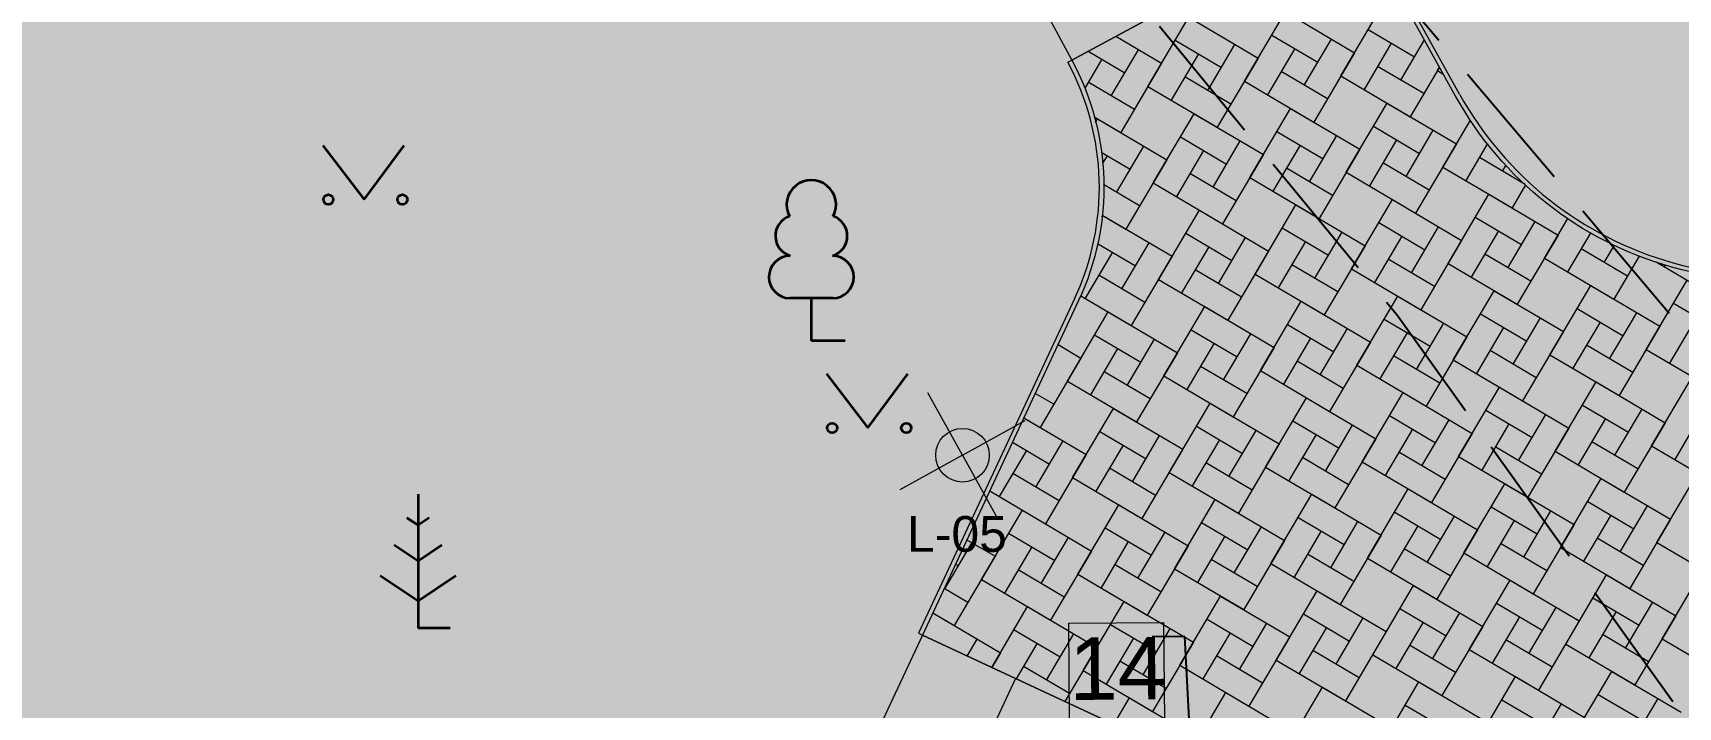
# Model space of a CAD drawing. Header units: millimetres. Extents: x 368386 to 861326, y -331222 to 250838.
# Drawn here: x 769529 to 787943, y -83382 to -75834 of the extents above; entities that cross this region are included whole.
import ezdxf

# ---------------------------------------------------------------- set-up
doc = ezdxf.new("R2010")
doc.units = ezdxf.units.MM
doc.header["$MEASUREMENT"] = 0
doc.linetypes.add('PINNASTEE', pattern=[2000, 1500, -500])
for name, color, linetype, lineweight in [('_ASENDIPLAAN_Pen_No__1', 7, 'Continuous', 13), ('New_0_Pen_No__1', 7, 'Continuous', 13), ('New_2D Drafting - General_Pen_No__1', 7, 'Continuous', 13), ('New__ASENDIPLAAN_Pen_No__1', 7, 'Continuous', 13), ('New_HALJASTUS#1_Pen_No__7', 7, 'Continuous', 35), ('New_PUU_Pen_No__7', 7, 'Continuous', 35)]:
    doc.layers.add(name, color=color, linetype=linetype, lineweight=lineweight)
for name, color, linetype, lineweight, true_color in [('New_       asendi fill_Pen_No__149', 7, 'Continuous', 25, 0x186722), ('New__AR-välisvalgustid_Pen_No__3', 7, 'Continuous', 18, 0xff6600), ('New__ASENDIPLAAN_Pen_No__102', 7, 'Continuous', 13, 0xcccccc), ('New__ASENDIPLAAN_Pen_No__181', 7, 'Continuous', 0, 0xe8e8e8), ('New_TEE#1_Pen_No__162', 7, 'Continuous', 25, 0xaaaaaa)]:
    doc.layers.add(name, color=color, linetype=linetype, lineweight=lineweight, true_color=true_color)
doc.styles.add('GENERATED_STYLE_1', font='')
doc.styles.get('GENERATED_STYLE_1').set_extended_font_data('Arial')
doc.dimstyles.new('GENERATED_STYLE__7', dxfattribs={"dimtxt": 0.18, "dimasz": 364.8, "dimexe": 0.18, "dimexo": 0.0625, "dimgap": 0, "dimtad": 0, "dimtih": 1, "dimtoh": 1, "dimdec": 4, "dimzin": 0, "dimdsep": 46, "dimcen": 0.09, "dimadec": 0, "dimazin": 0, "dimtfac": 1, "dimtdec": 4, "dimtmove": 0, "dimatfit": 3, "dimldrblk": 'ARROWHEAD_1', "dimfxl": 0, "dimtolj": 1, "dimtzin": 0, "dimarcsym": 0})

# ---------------------------------------------------------------- blocks, each defined once
blk = doc.blocks.new('*X1')
at = {"layer": 'New__ASENDIPLAAN_Pen_No__102', "color": 254, "linetype": 'Continuous', "lineweight": 13, "true_color": 0xcccccc}
for p, q in [((782009, -76434), (782467, -75659)), ((782467, -75659), (783242, -76116)), ((783089, -76374), (783547, -75599)), ((783547, -75599), (784322, -76057)), ((784169, -76315), (784627, -75540)), ((783394, -75858), (783911, -76163)), ((784474, -75798), (784991, -76103)), ((781340, -76039), (781751, -76281)), ((781598, -76539), (781903, -76023)), ((781648, -75872), (782162, -76175)), ((782314, -75917), (782831, -76222)), ((782678, -76480), (782983, -75963)), ((783653, -76010), (783348, -76527)), ((783758, -76421), (784063, -75904)), ((784733, -75951), (784428, -76468)), ((784838, -76362), (785103, -75913)), ((781492, -76129), (781301, -76454)), ((782162, -76175), (781704, -76950)), ((782573, -76069), (782268, -76586)), ((783242, -76116), (782784, -76891)), ((784322, -76057), (783864, -76832)), ((785097, -76514), (784580, -76209)), ((785272, -76217), (784944, -76773)), ((785249, -76256), (785272, -76217)), ((781857, -76692), (781340, -76387)), ((782937, -76633), (782420, -76328)), ((783089, -76374), (783864, -76832)), ((784017, -76573), (783500, -76268)), ((784169, -76315), (784944, -76773)), ((785249, -76256), (785315, -76295)), ((782009, -76434), (782784, -76891)), ((781407, -76775), (781704, -76950)), ((782068, -77514), (782526, -76739)), ((782526, -76739), (783301, -77196)), ((783149, -77454), (783606, -76679)), ((783606, -76679), (784381, -77137)), ((784229, -77395), (784686, -76620)), ((784686, -76620), (785461, -77078)), ((781422, -76838), (781446, -76798)), ((781446, -76798), (782221, -77255)), ((783453, -76938), (783970, -77243)), ((784534, -76878), (785050, -77183)), ((784898, -77442), (785203, -76925)), ((785309, -77336), (785619, -76810)), ((785614, -76819), (785630, -76829)), ((781658, -77620), (781963, -77103)), ((782632, -77149), (782327, -77666)), ((782373, -76997), (782890, -77302)), ((782738, -77560), (783043, -77044)), ((783712, -77090), (783407, -77607)), ((783818, -77501), (784123, -76984)), ((784381, -77137), (783924, -77912)), ((784792, -77031), (784487, -77548)), ((785461, -77078), (785004, -77853)), ((785811, -77074), (785567, -77488)), ((781485, -77169), (781810, -77361)), ((781552, -77209), (781502, -77294)), ((782221, -77255), (781763, -78030)), ((783301, -77196), (782844, -77971)), ((785156, -77594), (784639, -77289)), ((785309, -77336), (786084, -77793)), ((786230, -77531), (785719, -77230)), ((785978, -77382), (786017, -77316)), ((782068, -77514), (782844, -77971)), ((782996, -77713), (782479, -77408)), ((783149, -77454), (783924, -77912)), ((784076, -77653), (783559, -77349)), ((784229, -77395), (785004, -77853)), ((781916, -77772), (781511, -77533)), ((784288, -78475), (784745, -77700)), ((784745, -77700), (785520, -78158)), ((785368, -78416), (785825, -77641)), ((785825, -77641), (786600, -78098)), ((786235, -77536), (786084, -77793)), ((781494, -77896), (781505, -77878)), ((781496, -77873), (781763, -78030)), ((781505, -77878), (782280, -78335)), ((782128, -78594), (782585, -77819)), ((782585, -77819), (783360, -78276)), ((783208, -78534), (783665, -77759)), ((783665, -77759), (784440, -78217)), ((783513, -78018), (784029, -78323)), ((783877, -78581), (784182, -78064)), ((784593, -77958), (785109, -78263)), ((784957, -78522), (785262, -78005)), ((785931, -78052), (785626, -78568)), ((785673, -77899), (786190, -78204)), ((786037, -78463), (786342, -77946)), ((786448, -78357), (786710, -77913)), ((786965, -78070), (786706, -78509)), ((781446, -78191), (781869, -78441)), ((781717, -78700), (782022, -78183)), ((782691, -78229), (782386, -78746)), ((782433, -78077), (782949, -78382)), ((782797, -78640), (783102, -78124)), ((783771, -78170), (783466, -78687)), ((784440, -78217), (783983, -78992)), ((784851, -78111), (784546, -78628)), ((785520, -78158), (785063, -78933)), ((786600, -78098), (786143, -78873)), ((787375, -78556), (786859, -78251)), ((787117, -78403), (787231, -78211)), ((781611, -78289), (781306, -78805)), ((782280, -78335), (781823, -79110)), ((783360, -78276), (782903, -79051)), ((784135, -78734), (783619, -78429)), ((785215, -78674), (784699, -78369)), ((785368, -78416), (786143, -78873)), ((786295, -78615), (785779, -78310)), ((786448, -78357), (787223, -78814)), ((787507, -78333), (787223, -78814)), ((787697, -78397), (788303, -78755)), ((787798, -78431), (787786, -78450)), ((781975, -78852), (781459, -78547)), ((782128, -78594), (782903, -79051)), ((783055, -78793), (782539, -78488)), ((783208, -78534), (783983, -78992)), ((784288, -78475), (785063, -78933)), ((787587, -79377), (788045, -78602)), ((781256, -78776), (781823, -79110)), ((784347, -79555), (784805, -78780)), ((784805, -78780), (785580, -79238)), ((785427, -79496), (785885, -78721)), ((785885, -78721), (786660, -79178)), ((786507, -79437), (786965, -78662)), ((786965, -78662), (787740, -79119)), ((781107, -79733), (781564, -78958)), ((781564, -78958), (782339, -79415)), ((782187, -79674), (782644, -78899)), ((782644, -78899), (783420, -79356)), ((783267, -79614), (783724, -78839)), ((783724, -78839), (784500, -79297)), ((785732, -78979), (786249, -79284)), ((786812, -78920), (787329, -79225)), ((787176, -79483), (787481, -78967)), ((787892, -78861), (788409, -79166)), ((782492, -79157), (783009, -79462)), ((783572, -79098), (784089, -79403)), ((783936, -79661), (784241, -79144)), ((784652, -79038), (785169, -79343)), ((785016, -79602), (785321, -79085)), ((785990, -79132), (785685, -79648)), ((786096, -79543), (786401, -79026)), ((786660, -79178), (786202, -79953)), ((787070, -79072), (786766, -79589)), ((787740, -79119), (787282, -79894)), ((788151, -79013), (787846, -79530)), ((781004, -79324), (781259, -79475)), ((781412, -79216), (781929, -79521)), ((781776, -79780), (782081, -79263)), ((782750, -79309), (782445, -79826)), ((782856, -79720), (783161, -79204)), ((783420, -79356), (782962, -80131)), ((783830, -79250), (783525, -79767)), ((784500, -79297), (784042, -80072)), ((784910, -79191), (784605, -79708)), ((785580, -79238), (785122, -80013)), ((787435, -79636), (786918, -79331)), ((781259, -79475), (780802, -80250)), ((781670, -79369), (781365, -79885)), ((782339, -79415), (781882, -80190)), ((784195, -79814), (783678, -79509)), ((785275, -79754), (784758, -79449)), ((785427, -79496), (786202, -79953)), ((786355, -79695), (785838, -79390)), ((786507, -79437), (787282, -79894)), ((787587, -79377), (788362, -79835)), ((781107, -79733), (781882, -80190)), ((782034, -79932), (781518, -79627)), ((782187, -79674), (782962, -80131)), ((783115, -79873), (782598, -79568)), ((783267, -79614), (784042, -80072)), ((784347, -79555), (785122, -80013)), ((787646, -80457), (788104, -79682)), ((780954, -79991), (780748, -79870)), ((784406, -80635), (784864, -79860)), ((784864, -79860), (785639, -80318)), ((785486, -80576), (785944, -79801)), ((785944, -79801), (786719, -80258)), ((786566, -80517), (787024, -79742)), ((787024, -79742), (787799, -80199)), ((781166, -80813), (781624, -80038)), ((781624, -80038), (782399, -80495)), ((782246, -80754), (782704, -79979)), ((782704, -79979), (783479, -80436)), ((783326, -80695), (783784, -79919)), ((783784, -79919), (784559, -80377)), ((785791, -80059), (786308, -80364)), ((786871, -80000), (787388, -80305)), ((787236, -80563), (787541, -80047)), ((788210, -80093), (787905, -80610)), ((780621, -80143), (780802, -80250)), ((780621, -80143), (781319, -80555)), ((782551, -80237), (783068, -80542)), ((782915, -80800), (783220, -80284)), ((783631, -80178), (784148, -80483)), ((783995, -80741), (784300, -80224)), ((784970, -80271), (784665, -80788)), ((784711, -80119), (785228, -80423)), ((785076, -80682), (785380, -80165)), ((786050, -80212), (785745, -80728)), ((786156, -80623), (786461, -80106)), ((786719, -80258), (786261, -81033)), ((787130, -80152), (786825, -80669)), ((787799, -80199), (787341, -80974)), ((780493, -80416), (780908, -80661)), ((780755, -80919), (781060, -80402)), ((781730, -80449), (781425, -80966)), ((781471, -80296), (781988, -80601)), ((781835, -80860), (782140, -80343)), ((782810, -80390), (782505, -80906)), ((783479, -80436), (783021, -81211)), ((783890, -80330), (783585, -80847)), ((784559, -80377), (784101, -81152)), ((785639, -80318), (785181, -81093)), ((786414, -80775), (785897, -80470)), ((787494, -80716), (786977, -80411)), ((787646, -80457), (788422, -80915)), ((780649, -80508), (780345, -81025)), ((781319, -80555), (780861, -81330)), ((782399, -80495), (781941, -81270)), ((783174, -80953), (782657, -80648)), ((784254, -80894), (783737, -80589)), ((784406, -80635), (785181, -81093)), ((785334, -80834), (784817, -80529)), ((785486, -80576), (786261, -81033)), ((786566, -80517), (787341, -80974)), ((781014, -81071), (780497, -80766)), ((781166, -80813), (781941, -81270)), ((782094, -81012), (781577, -80707)), ((782246, -80754), (783021, -81211)), ((783326, -80695), (784101, -81152)), ((786626, -81597), (787083, -80822)), ((787083, -80822), (787858, -81279)), ((787706, -81538), (788163, -80762)), ((780238, -80962), (780861, -81330)), ((783386, -81775), (783843, -80999)), ((783843, -80999), (784618, -81457)), ((784466, -81715), (784923, -80940)), ((784923, -80940), (785698, -81398)), ((785546, -81656), (786003, -80881)), ((786003, -80881), (786778, -81338)), ((780145, -81952), (780603, -81177)), ((780603, -81177), (781378, -81635)), ((781225, -81893), (781683, -81118)), ((781683, -81118), (782458, -81575)), ((782305, -81834), (782763, -81059)), ((782763, -81059), (783538, -81516)), ((784771, -81199), (785287, -81504)), ((785851, -81139), (786367, -81444)), ((786215, -81703), (786520, -81186)), ((786931, -81080), (787447, -81385)), ((787295, -81643), (787600, -81127)), ((781530, -81376), (782047, -81681)), ((782610, -81317), (783127, -81622)), ((782975, -81880), (783280, -81364)), ((783691, -81258), (784207, -81563)), ((784055, -81821), (784360, -81304)), ((785029, -81351), (784724, -81868)), ((785135, -81762), (785440, -81245)), ((786109, -81292), (785804, -81809)), ((786778, -81338), (786321, -82113)), ((787189, -81233), (786884, -81749)), ((787858, -81279), (787401, -82054)), ((779735, -82058), (780040, -81541)), ((779983, -81508), (780298, -81694)), ((780450, -81436), (780967, -81741)), ((780815, -81999), (781120, -81482)), ((781789, -81529), (781484, -82046)), ((781895, -81940), (782200, -81423)), ((782869, -81470), (782564, -81986)), ((783538, -81516), (783081, -82291)), ((783949, -81410), (783644, -81927)), ((784618, -81457), (784161, -82232)), ((785698, -81398), (785241, -82173)), ((786473, -81855), (785956, -81550)), ((787553, -81796), (787037, -81491)), ((787706, -81538), (788481, -81995)), ((780298, -81694), (779840, -82469)), ((780709, -81588), (780404, -82105)), ((781378, -81635), (780920, -82410)), ((782458, -81575), (782001, -82351)), ((783233, -82033), (782716, -81728)), ((784313, -81974), (783796, -81669)), ((784466, -81715), (785241, -82173)), ((785393, -81914), (784876, -81609)), ((785546, -81656), (786321, -82113)), ((786626, -81597), (787401, -82054)), ((779856, -81781), (779887, -81800)), ((781073, -82151), (780556, -81846)), ((781225, -81893), (782001, -82351)), ((782153, -82092), (781636, -81787)), ((782305, -81834), (783081, -82291)), ((783386, -81775), (784161, -82232)), ((786685, -82677), (787142, -81902)), ((787142, -81902), (787917, -82359)), ((787765, -82618), (788222, -81842)), ((779993, -82211), (779728, -82055)), ((780145, -81952), (780920, -82410)), ((783445, -82855), (783902, -82080)), ((783902, -82080), (784677, -82537)), ((784525, -82795), (784982, -82020)), ((784982, -82020), (785757, -82478)), ((785605, -82736), (786062, -81961)), ((786062, -81961), (786837, -82418)), ((780261, -82938), (780662, -82257)), ((780662, -82257), (781437, -82715)), ((781285, -82973), (781742, -82198)), ((781742, -82198), (782517, -82655)), ((782365, -82914), (782822, -82139)), ((782822, -82139), (783597, -82596)), ((784830, -82279), (785347, -82584)), ((785910, -82219), (786427, -82524)), ((786274, -82783), (786579, -82266)), ((786990, -82160), (787507, -82465)), ((787354, -82723), (787659, -82207)), ((779601, -82328), (779840, -82469)), ((779601, -82328), (780357, -82774)), ((781590, -82456), (782106, -82761)), ((782670, -82397), (783186, -82702)), ((783034, -82960), (783339, -82444)), ((784008, -82490), (783703, -83007)), ((783750, -82338), (784266, -82643)), ((784114, -82901), (784419, -82384)), ((785088, -82431), (784783, -82948)), ((785194, -82842), (785499, -82325)), ((785757, -82478), (785300, -83253)), ((786168, -82372), (785863, -82889)), ((786837, -82418), (786380, -83194)), ((787248, -82313), (786943, -82829)), ((787917, -82359), (787460, -83134)), ((779987, -82810), (780099, -82622)), ((780510, -82516), (781026, -82821)), ((780768, -82668), (780534, -83065)), ((780874, -83079), (781179, -82562)), ((781848, -82609), (781543, -83126)), ((781954, -83020), (782259, -82503)), ((782517, -82655), (782060, -83431)), ((782928, -82550), (782623, -83066)), ((783597, -82596), (783140, -83371)), ((784677, -82537), (784220, -83312)), ((786532, -82935), (786016, -82630)), ((786685, -82677), (787460, -83134)), ((787612, -82876), (787096, -82571)), ((787765, -82618), (788540, -83075)), ((780357, -82774), (780261, -82938)), ((781437, -82715), (781080, -83320)), ((783292, -83113), (782776, -82808)), ((783445, -82855), (784220, -83312)), ((784372, -83054), (783856, -82749)), ((784525, -82795), (785300, -83253)), ((785452, -82994), (784936, -82689)), ((785605, -82736), (786380, -83194)), ((781132, -83231), (780616, -82926)), ((781285, -82973), (782060, -83431)), ((782212, -83172), (781696, -82867)), ((782365, -82914), (783140, -83371)), ((785664, -83816), (786122, -83041)), ((786122, -83041), (786897, -83498)), ((786744, -83757), (787202, -82982)), ((787202, -82982), (787977, -83439)), ((782446, -83957), (782881, -83219)), ((782881, -83219), (783657, -83676)), ((783504, -83935), (783962, -83160)), ((783962, -83160), (784737, -83617)), ((784584, -83875), (785042, -83100)), ((785042, -83100), (785817, -83558)), ((781626, -83575), (781801, -83278)), ((781801, -83278), (782577, -83736)), ((784889, -83359), (785406, -83664)), ((785969, -83299), (786486, -83604)), ((786333, -83863), (786638, -83346)), ((787049, -83240), (787566, -83545)), ((787413, -83803), (787718, -83287))]:
    blk.add_line(p, q, dxfattribs=at)
blk = doc.blocks.new('ARROWHEAD_1')
at = {"color": 0, "linetype": 'Continuous', "lineweight": 0}
blk.add_line((0, 0), (-1, 0), dxfattribs=at)
blk.add_circle((0, 0), 0.25, dxfattribs=at)

msp = doc.modelspace()

# ---------------------------------------------------------------- hatches: boundary and pattern name
at = {"layer": 'New_       asendi fill_Pen_No__149', "linetype": 'Continuous', "lineweight": 0, "true_color": 0x061908}
h = msp.add_hatch(color=98, dxfattribs=at)
h.paths.add_polyline_path([(802345.63, -38322.05), (677945.63, -100972.05), (697685.63, -113562.05), (725141.88, -157386.04), (747105.63, -214022.05), (773035.63, -233162.05), (849485.63, -225922.05), (847735.63, -145332.05)])
h.paths.add_polyline_path([(757638.71, -147399.28, -0.00065641), (757597.25, -147430.15)], flags=0)
h.paths.add_polyline_path([(781623.18, -112523.26, 0.05995559), (781750.4, -112778.31, 0.78516634), (783932.82, -111999.14, 0.05995559), (783869.75, -111721.19, 1)], flags=0)
at = {"layer": 'New__ASENDIPLAAN_Pen_No__181', "linetype": 'Continuous', "lineweight": 0, "true_color": 0xe8e8e8}
msp.add_hatch(color=254, dxfattribs=at).paths.add_polyline_path([(699340.76, -112422.8, 0.02546074), (698921.7, -115530.28), (703744.04, -123209, -0.03887203), (702832.43, -115853.63, -0.03742158), (703282.47, -112504.29, -0.03573776), (704611.59, -107962.29, -0.02765071), (708261.6, -99521.93, -0.02002412), (710387.94, -95602.47, -0.02898342), (713073.64, -91639.11, -0.07773334), (720047.5, -84906.23, -0.0282713), (723989.97, -82532.03, -0.00934719), (728115.84, -80452.09, 0.00450726), (740779.4, -74146.98, 0.00902057), (753203.24, -67532.81, -0.01170487), (755981.65, -66040.04, -0.04092998), (759298.97, -64684.85, -0.0516522), (763468.7, -63872.4, -0.07619103), (769491.05, -64157.84, -0.06666932), (772556.52, -65234.67, -0.07492772), (774741.63, -66781.05), (778260.06, -70770.31), (781155.34, -76138.33), (784291.15, -74447), (782049.92, -70402.96), (781332.61, -69108.66), (777814.17, -65119.4, 0.07803087), (772622.87, -61385.97, 0.05834908), (769589.31, -60558.44, 0.11716536), (760032.33, -61309.07, 0.03841684), (756890.05, -62617.32, 0.01101994), (754220.11, -64050.88, -0.00763537), (745848.91, -68525.57, -0.00297502), (736487.1, -73268.68, 0.00482337), (726601.53, -78287.8, 0.02252482), (721140.68, -81429.29, 0.03115112), (715078.42, -85994.06, 0.01688784), (712257.75, -88508.26, 0.01672739), (711237.45, -89547.7, 0.0422239), (710603.89, -90337.74, 0.06080113), (704662.35, -98642.97, 0.03514812), (701045.23, -106603.58, 0.04204878)])

# ---------------------------------------------------------------- linework, layer by layer
at = {"layer": '_ASENDIPLAAN_Pen_No__1', "color": 7, "linetype": 'Continuous', "lineweight": 13, "flags": 128}
msp.add_lwpolyline([(781121.67, -82442.87), (782184.04, -82434.32), (782192.89, -83534.3), (781130.52, -83542.85)], close=True, dxfattribs=at)
at = {"layer": 'New_0_Pen_No__1', "color": 7, "linetype": 'Continuous', "lineweight": 13}
msp.add_line((780526.81, -83062.12), (778538.27, -87320.73), dxfattribs=at)
at = {"layer": 'New_0_Pen_No__1', "color": 7, "linetype": 'Continuous', "lineweight": 13, "flags": 128}
msp.add_lwpolyline([(778490.71, -84704.95), (780574.37, -85677.9), (781568.63, -83548.59), (779484.98, -82575.64)], close=True, dxfattribs=at)
at = {"layer": 'New_2D Drafting - General_Pen_No__1', "color": 7, "linetype": 'Continuous', "lineweight": 13}
for p, q in [((785496.51, -76518.77), (784334.89, -74422.77)), ((781111.34, -76162.06), (781155.34, -76138.33)), ((781187.87, -78810.58), (779439.68, -82554.49)), ((779439.68, -82554.49), (779484.98, -82575.64))]:
    msp.add_line(p, q, dxfattribs=at)
for centre, radius, start, end in [((778514.92, -77562.46), 2950, 334.970027, 28.340521), ((788951.4, -74604.05), 3950, 208.995488, 299.706203)]:
    msp.add_arc(centre, radius, start, end, dxfattribs=at)
at = {"layer": 'New__AR-välisvalgustid_Pen_No__3', "color": 30, "linetype": 'Continuous', "lineweight": 18, "true_color": 0xff6600}
for q in [(779545.59, -79862.76), (780633.11, -80174.7), (779233.66, -80950.28), (780321.18, -81262.22)]:
    msp.add_line((779933.39, -80562.49), q, dxfattribs=at)
msp.add_circle((779933.39, -80562.49), 300, dxfattribs=at)
at = {"layer": 'New__ASENDIPLAAN_Pen_No__1', "color": 7, "linetype": 'Continuous', "lineweight": 13, "flags": 128}
msp.add_lwpolyline([(723989.97, -82532.03, -0.00934719), (728115.84, -80452.09, 0.00450726), (740779.4, -74146.98, 0.00902057), (753203.24, -67532.81, -0.01170487), (755981.65, -66040.04, -0.04092998), (759298.97, -64684.85, -0.0516522), (763468.7, -63872.4, -0.07619103), (769491.05, -64157.84, -0.06666932), (772556.52, -65234.67, -0.07492772), (774741.63, -66781.05), (778260.06, -70770.31), (781155.34, -76138.33), (784291.15, -74447), (782049.92, -70402.96), (781332.61, -69108.66), (777814.17, -65119.4, 0.07803087), (772622.87, -61385.97, 0.05834908), (769589.31, -60558.44, 0.11716536), (760032.33, -61309.07, 0.03841684), (756890.05, -62617.32, 0.01101994), (754220.11, -64050.88, -0.00763537), (745848.91, -68525.57, -0.00297502), (736487.1, -73268.68, 0.00482337), (726601.53, -78287.8, 0.02252482)], format="xyb", dxfattribs=at)
msp.add_lwpolyline([(781155.34, -76138.33, -0.23717561), (781233.18, -78831.74), (779484.98, -82575.64), (781568.63, -83548.59), (782493.76, -83979.64), (787931.25, -86523.11), (786286.87, -90052.38), (787149.87, -90454.48), (800310.37, -82945.97), (797801, -78012.73), (796282.18, -75026.83), (790933.61, -78078.36, -0.41785139), (785452.77, -76543.01), (784291.15, -74447)], format="xyb", close=True, dxfattribs=at)
at = {"layer": 'New_HALJASTUS#1_Pen_No__7', "color": 7, "linetype": 'Continuous', "lineweight": 35}
for p, q in [((772773.45, -77093.13), (773236.86, -77699.84)), ((773236.86, -77699.84), (773682.44, -77093.13)), ((778412.05, -79650.17), (778875.45, -80256.87)), ((778875.45, -80256.87), (779321.03, -79650.17))]:
    msp.add_line(p, q, dxfattribs=at)
for centre in [(772835.84, -77699.84), (773664.62, -77699.84), (778474.43, -80256.87), (779303.21, -80256.87)]:
    msp.add_circle(centre, 55.01, dxfattribs=at)
at = {"layer": 'New_PUU_Pen_No__7', "color": 7, "linetype": 'Continuous', "lineweight": 35}
for p, q in [((778481.63, -78805.05), (778001.63, -78805.05)), ((778241.63, -79280.05), (778241.63, -78805.05)), ((778621.63, -79280.05), (778241.63, -79280.05)), ((773839.63, -80997.05), (773839.63, -82497.05)), ((773839.63, -81347.05), (773715.21, -81264.11)), ((773964.04, -81264.11), (773839.63, -81347.05)), ((773839.63, -81747.05), (773573.02, -81569.31)), ((774106.24, -81569.31), (773839.63, -81747.05)), ((773415.36, -81907.7), (773839.63, -82190.55)), ((773839.63, -82190.55), (774263.89, -81907.7)), ((774199.63, -82497.05), (773839.63, -82497.05))]:
    msp.add_line(p, q, dxfattribs=at)
for centre, radius, start, end in [((778241.63, -77760.05), 276.97, 332.579899, 207.4201), ((778071.57, -78107.47), 232.57, 109.021736, 253.14154), ((778411.71, -78107.47), 232.56, 286.850816, 70.985909), ((778004.13, -78567.56), 237.51, 90.001601, 269.395297), ((778479.12, -78567.56), 237.51, 270.604703, 89.998399)]:
    msp.add_arc(centre, radius, start, end, dxfattribs=at)
at = {"layer": 'New_TEE#1_Pen_No__162', "color": 253, "linetype": 'PINNASTEE', "lineweight": 25, "true_color": 0xaaaaaa, "flags": 128}
msp.add_lwpolyline([(794045.63, -99439.05), (792927.63, -86931.05), (787942.63, -79094.05), (775725.63, -64608.05), (766962.63, -61354.05), (756948.63, -63398.05), (746010.63, -68983.05), (731032.63, -76593.05), (718023.63, -83834.05), (709565.63, -93385.05), (711080.63, -94383.05), (718886.63, -85752.05), (732061.63, -78226.05), (745894.63, -71247.05), (757719.63, -65248.05), (766558.63, -63378.05), (774741.63, -66781.05), (784795.63, -78987.05), (791230.63, -88015.05), (791250.63, -98776.05)], close=True, dxfattribs=at)

# ---------------------------------------------------------------- block references
at = {"layer": 'New__ASENDIPLAAN_Pen_No__102', "color": 254, "linetype": 'Continuous', "lineweight": 13, "true_color": 0xcccccc}
msp.add_blockref('*X1', (0, 0), dxfattribs=at)

# ---------------------------------------------------------------- texts
at = {"layer": '_ASENDIPLAAN_Pen_No__1', "color": 7, "linetype": 'Continuous', "lineweight": 13, "insert": (781122.95, -82602.87), "char_height": 700, "attachment_point": 1, "rotation": 0.461195, "style": 'GENERATED_STYLE_1'}
msp.add_mtext('\\A1;{\\pql;\\fArial|b0|i0|c0|p34;1\\fArial|b0|i0|c0|p34;4}', dxfattribs=at)
at = {"layer": 'New__AR-välisvalgustid_Pen_No__3', "color": 30, "linetype": 'Continuous', "lineweight": 18, "true_color": 0xff6600, "insert": (779871.53, -81243.46), "char_height": 400, "attachment_point": 2, "style": 'GENERATED_STYLE_1'}
msp.add_mtext('\\A1;{\\pqc;\\fArial|b0|i0|c0|p34;L-0\\fArial|b0|i0|c0|p34;5}', dxfattribs=at)

# ---------------------------------------------------------------- leaders
at = {"layer": '_ASENDIPLAAN_Pen_No__1', "color": 7, "linetype": 'Continuous', "lineweight": 13, "annotation_type": 0, "has_hookline": 1, "hookline_direction": 1, "text_width": 933.1, "horizontal_direction": (0.999968, 0.008049, 0)}
msp.add_leader([(782493.76, -83979.64), (782420.81, -82592.42), (782056.02, -82595.36)], dimstyle='GENERATED_STYLE__7', dxfattribs=at)

doc.saveas('drawing.dxf')
